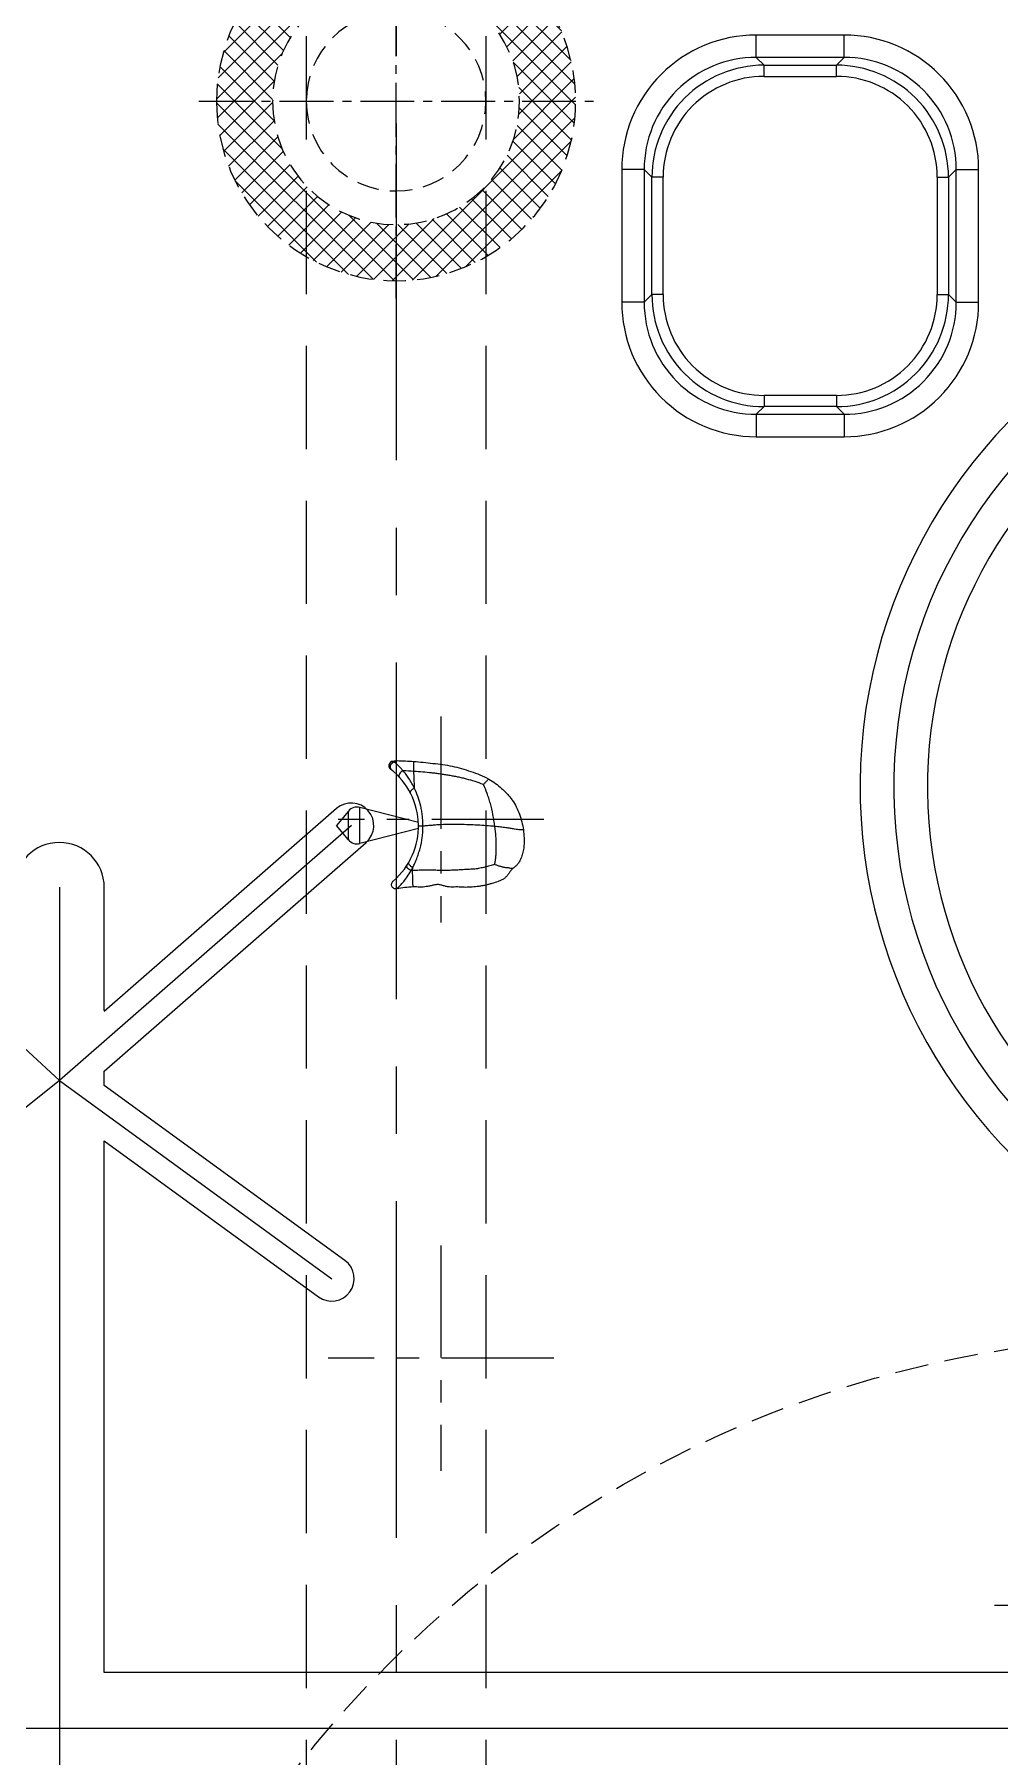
# Model space of a CAD drawing. Header units: millimetres. Extents: x 23075 to 24509, y -21593 to -20579.
# Drawn here: x 24181 to 24224, y -20835.6 to -20758.9 of the extents above; entities that cross this region are included whole.
import ezdxf

# ---------------------------------------------------------------- set-up
doc = ezdxf.new("R2010")
doc.units = ezdxf.units.MM
doc.header["$LTSCALE"] = 8
for name, pattern in [('CENTER', [2, 1.25, -0.25, 0.25, -0.25]), ('CENTER2', [1.125, 0.75, -0.125, 0.125, -0.125]), ('HIDDEN', [0.375, 0.25, -0.125]), ('HIDDEN2', [0.1875, 0.125, -0.0625])]:
    doc.linetypes.add(name, pattern=pattern)
for name, color, linetype in [('Cav-cor', 30, 'Continuous'), ('CL', 1, 'Continuous'), ('WT', 4, 'Continuous')]:
    doc.layers.add(name, color=color, linetype=linetype)

# ---------------------------------------------------------------- blocks, each defined once
blk = doc.blocks.new('20150513.114820')
at = {"layer": 'WT', "linetype": 'Continuous'}
h = blk.add_hatch(dxfattribs=at)
h.set_pattern_fill('ANSI37', color=125, scale=5, angle=270, style=0)
h.set_pattern_definition([(315, (23425.0146, -23957.4168), (0.441941738, 0.441941738), []), (45, (23425.0146, -23957.4168), (-0.441941738, 0.441941738), [])])
h.paths.add_polyline_path([(8, 0), (5.5, 0, 1), (-5.5, 0), (-8, 0, -1)])
h.paths.add_polyline_path([(-8, 0), (-5.5, 0, 0.414214), (0, -5.5, 0.414214), (5.5, 0), (8, 0, -0.414214), (0, -8, -0.414214)])
at = {"layer": 'WT', "color": 125, "linetype": 'CENTER2', "ltscale": 0.4}
for p, q in [((0, 8.788), (0, -8.788)), ((8.788, 0), (-8.788, 0))]:
    blk.add_line(p, q, dxfattribs=at)
at = {"layer": 'WT', "color": 125, "linetype": 'HIDDEN2'}
for radius in [8, 5.5, 4]:
    blk.add_circle((0, 0), radius, dxfattribs=at)

msp = doc.modelspace()

# ---------------------------------------------------------------- linework, layer by layer
at = {"color": 8, "linetype": 'HIDDEN', "ltscale": 0.75}
msp.add_line((24223.73, -20828.885), (24239.668, -20828.885), dxfattribs=at)
msp.add_circle((24232.076, -20866.885), 50, dxfattribs=at)
at = {"layer": 'Cav-cor', "color": 241}
for p, q in [((24213.119, -20759.935), (24213.119, -20758.936)), ((24217.033, -20758.936), (24213.119, -20758.936)), ((24217.033, -20759.935), (24217.033, -20758.936)), ((24213.464, -20760.28), (24213.119, -20759.935)), ((24217.033, -20759.935), (24213.119, -20759.935)), ((24216.689, -20760.28), (24217.033, -20759.935)), ((24213.464, -20760.779), (24213.464, -20760.28)), ((24213.464, -20760.28), (24216.689, -20760.28)), ((24213.464, -20760.779), (24216.689, -20760.779)), ((24216.689, -20760.779), (24216.689, -20760.28)), ((24207.127, -20764.928), (24207.127, -20770.842)), ((24208.126, -20764.928), (24207.127, -20764.928)), ((24208.126, -20764.928), (24208.126, -20770.842)), ((24208.471, -20765.273), (24208.126, -20764.928)), ((24208.471, -20770.498), (24208.471, -20765.273)), ((24208.97, -20765.273), (24208.471, -20765.273)), ((24208.97, -20770.498), (24208.97, -20765.273)), ((24221.182, -20765.273), (24221.182, -20770.498)), ((24221.182, -20765.273), (24221.682, -20765.273)), ((24221.682, -20765.273), (24222.026, -20764.928)), ((24221.682, -20765.273), (24221.682, -20770.498)), ((24222.026, -20770.842), (24222.026, -20764.928)), ((24222.026, -20764.928), (24223.025, -20764.928)), ((24223.025, -20770.842), (24223.025, -20764.928)), ((24208.126, -20770.842), (24207.127, -20770.842)), ((24208.471, -20770.498), (24208.126, -20770.842)), ((24208.97, -20770.498), (24208.471, -20770.498)), ((24221.182, -20770.498), (24221.682, -20770.498)), ((24221.682, -20770.498), (24222.026, -20770.842)), ((24222.026, -20770.842), (24223.025, -20770.842)), ((24213.464, -20774.991), (24213.464, -20775.491)), ((24216.689, -20774.991), (24213.464, -20774.991)), ((24216.689, -20774.991), (24216.689, -20775.491)), ((24213.464, -20775.491), (24213.119, -20775.835)), ((24213.119, -20775.835), (24213.119, -20776.834)), ((24213.119, -20775.835), (24217.033, -20775.835)), ((24216.689, -20775.491), (24213.464, -20775.491)), ((24216.689, -20775.491), (24217.033, -20775.835)), ((24217.033, -20775.835), (24217.033, -20776.834)), ((24213.119, -20776.834), (24217.033, -20776.834)), ((24194.426, -20793.401), (24184.076, -20802.443)), ((24194.955, -20793.513), (24194.419, -20794.154)), ((24194.955, -20794.794), (24194.955, -20793.513)), ((24195.464, -20794.957), (24195.464, -20793.35)), ((24198.067, -20794.026), (24195.464, -20793.35)), ((24195.084, -20794.154), (24182.076, -20805.518)), ((24194.955, -20794.794), (24194.419, -20794.154)), ((24198.07, -20794.281), (24195.464, -20794.957)), ((24198.275, -20794.179), (24198.071, -20794.18)), ((24184.076, -20805.099), (24195.742, -20794.907)), ((24182.076, -20796.909), (24182.076, -20870.124)), ((24184.076, -20802.4), (24184.076, -20796.909)), ((24173.089, -20797.19), (24182.076, -20805.518)), ((24184.076, -20805.737), (24184.076, -20805.099)), ((24182.076, -20805.518), (24171.903, -20813.667)), ((24182.076, -20805.518), (24194.212, -20814.347)), ((24194.8, -20813.538), (24184.076, -20805.737)), ((24184.076, -20831.885), (24184.076, -20808.21)), ((24184.076, -20808.21), (24193.624, -20815.155)), ((24229.076, -20831.885), (24184.076, -20831.885)), ((24283.076, -20834.385), (24174.076, -20834.385))]:
    msp.add_line(p, q, dxfattribs=at)
for centre, radius, start, end in [((24213.116, -20764.925), 5.988, 89.96876, 180.03124), ((24217.037, -20764.925), 5.988, 359.96876, 90.03124), ((24213.112, -20764.921), 4.986, 89.92495, 180.07505), ((24217.04, -20764.921), 4.986, 359.92452, 90.07548), ((24213.463, -20765.272), 4.992, 89.99079, 180.00921), ((24213.461, -20765.27), 4.491, 89.96888, 180.03112), ((24216.689, -20765.272), 4.992, 359.99079, 90.00921), ((24216.691, -20765.27), 4.491, 359.96889, 90.03111), ((24213.116, -20770.846), 5.988, 179.96875, 270.03125), ((24213.112, -20770.849), 4.986, 179.92495, 270.07505), ((24213.463, -20770.498), 4.992, 179.99078, 270.00922), ((24213.461, -20770.5), 4.491, 179.96888, 270.03112), ((24216.689, -20770.498), 4.992, 269.99078, 0.00922), ((24216.691, -20770.5), 4.491, 269.96889, 0.03111), ((24217.037, -20770.846), 5.988, 269.96875, 0.03125), ((24217.04, -20770.849), 4.986, 269.92452, 0.07548), ((24241.043, -20792.432), 23.3, 111.83171, 239.09567), ((24241.043, -20792.432), 21.8, 111.83171, 245.71151), ((24241.043, -20792.432), 20.3, 111.83171, 233.87787), ((24196.957, -20791.493), 0.201, 113.08137, 232.06718), ((24194.855, -20794.187), 3.216, 310.92035, 52.03435), ((24195.084, -20794.154), 1, 311.14287, 131.14287), ((24195.339, -20793.834), 0.5, 75.44, 140.07), ((24182.076, -20796.909), 2, 0, 180), ((24195.339, -20794.473), 0.5, 219.93, 284.56), ((24193.169, -20793.658), 5.217, 331.27915, 333.11586), ((24198.558, -20809.388), 13.248, 93.23387, 93.52183), ((24194.212, -20814.347), 1, 233.96546, 53.96546)]:
    msp.add_arc(centre, radius, start, end, dxfattribs=at)
for points, knots in [([(24197.004, -20791.332), (24196.969, -20791.334), (24196.899, -20791.36), (24196.826, -20791.443), (24196.799, -20791.549), (24196.82, -20791.619), (24196.839, -20791.646)], [0, 0, 0, 0, 0.250085, 0.508192, 0.760856, 1, 1, 1, 1]), ([(24197.004, -20791.332), (24196.98, -20791.32), (24196.939, -20791.304), (24196.894, -20791.303), (24196.878, -20791.308)], [0, 0, 0, 0, 0.621376, 1, 1, 1, 1]), ([(24197.004, -20791.332), (24197.015, -20791.325), (24197.054, -20791.302), (24197.091, -20791.278), (24197.119, -20791.263)], [0, 0, 0, 0, 0.292028, 1, 1, 1, 1]), ([(24197.391, -20791.72), (24197.357, -20791.679), (24197.289, -20791.602), (24197.16, -20791.473), (24197.066, -20791.385), (24197.004, -20791.332)], [0, 0, 0, 0, 0.292661, 0.556924, 1, 1, 1, 1]), ([(24197.119, -20791.263), (24197.242, -20791.267), (24197.489, -20791.277), (24197.735, -20791.29), (24197.858, -20791.3)], [0, 0, 0, 0, 0.5, 1, 1, 1, 1]), ([(24197.858, -20791.3), (24198.002, -20791.311), (24198.289, -20791.335), (24198.719, -20791.387), (24199.149, -20791.436), (24199.577, -20791.504), (24199.996, -20791.615), (24200.409, -20791.743), (24200.816, -20791.892), (24201.077, -20792.017), (24201.202, -20792.088)], [0, 0, 0, 0, 0.124999, 0.249999, 0.375, 0.499994, 0.625, 0.749998, 0.874999, 1, 1, 1, 1]), ([(24197.865, -20791.742), (24197.863, -20791.69), (24197.865, -20791.579), (24197.862, -20791.432), (24197.86, -20791.336), (24197.858, -20791.3)], [0, 0, 0, 0, 0.349757, 0.752232, 1, 1, 1, 1]), ([(24197.391, -20791.72), (24197.357, -20791.728), (24197.292, -20791.763), (24197.233, -20791.833), (24197.208, -20791.897), (24197.202, -20791.944), (24197.21, -20791.988), (24197.225, -20792.012), (24197.234, -20792.022)], [0, 0, 0, 0, 0.268161, 0.541983, 0.670385, 0.788781, 0.897482, 1, 1, 1, 1]), ([(24197.898, -20792.499), (24197.826, -20792.35), (24197.704, -20792.14), (24197.526, -20791.885), (24197.436, -20791.773), (24197.391, -20791.72)], [0, 0, 0, 0, 0.53464, 0.778243, 1, 1, 1, 1]), ([(24197.898, -20792.499), (24197.894, -20792.36), (24197.886, -20792.16), (24197.876, -20791.908), (24197.868, -20791.795), (24197.865, -20791.742)], [0, 0, 0, 0, 0.550658, 0.791503, 1, 1, 1, 1]), ([(24200.963, -20792.333), (24200.842, -20792.282), (24200.596, -20792.191), (24200.28, -20792.102), (24200.024, -20792.04), (24199.83, -20791.997), (24199.636, -20791.958), (24199.441, -20791.924), (24199.246, -20791.889), (24199.049, -20791.86), (24198.853, -20791.834), (24198.59, -20791.803), (24198.261, -20791.771), (24197.997, -20791.751), (24197.865, -20791.742)], [0, 0, 0, 0, 0.123912, 0.248504, 0.310964, 0.373494, 0.436074, 0.498696, 0.561339, 0.62399, 0.686647, 0.749305, 0.874648, 1, 1, 1, 1]), ([(24201.202, -20792.088), (24201.19, -20792.098), (24201.17, -20792.116), (24201.14, -20792.142), (24201.113, -20792.171), (24201.082, -20792.206), (24201.045, -20792.244), (24201.005, -20792.287), (24200.977, -20792.317), (24200.963, -20792.333)], [0, 0, 0, 0, 0.136041, 0.232895, 0.349426, 0.484949, 0.638629, 0.810951, 1, 1, 1, 1]), ([(24201.475, -20794.192), (24201.464, -20794.103), (24201.438, -20793.927), (24201.375, -20793.586), (24201.303, -20793.256), (24201.206, -20792.944), (24201.109, -20792.663), (24201.026, -20792.46), (24200.963, -20792.333)], [0, 0, 0, 0, 0.138727, 0.275273, 0.53823, 0.661614, 0.780164, 1, 1, 1, 1]), ([(24201.202, -20792.088), (24201.304, -20792.147), (24201.505, -20792.273), (24201.735, -20792.458), (24201.909, -20792.618), (24202.032, -20792.746), (24202.146, -20792.881), (24202.287, -20793.071), (24202.439, -20793.325), (24202.576, -20793.652), (24202.684, -20793.99), (24202.727, -20794.223), (24202.744, -20794.34)], [0, 0, 0, 0, 0.124967, 0.24996, 0.312474, 0.374968, 0.437491, 0.500048, 0.624996, 0.75003, 0.875006, 1, 1, 1, 1]), ([(24197.898, -20792.499), (24197.869, -20792.51), (24197.814, -20792.537), (24197.755, -20792.581), (24197.721, -20792.62), (24197.705, -20792.647), (24197.698, -20792.673), (24197.701, -20792.689), (24197.704, -20792.695)], [0, 0, 0, 0, 0.315536, 0.612152, 0.738044, 0.843491, 0.928709, 1, 1, 1, 1]), ([(24198.275, -20794.179), (24198.275, -20794.104), (24198.269, -20793.955), (24198.251, -20793.732), (24198.227, -20793.548), (24198.199, -20793.402), (24198.126, -20793.056), (24198.018, -20792.753), (24197.898, -20792.499)], [0, 0, 0, 0, 0.129494, 0.258575, 0.386896, 0.450783, 0.514346, 1, 1, 1, 1]), ([(24197.822, -20796.017), (24197.855, -20795.954), (24197.919, -20795.824), (24198.004, -20795.619), (24198.082, -20795.402), (24198.17, -20795.092), (24198.237, -20794.769), (24198.27, -20794.434), (24198.274, -20794.264), (24198.275, -20794.179)], [0, 0, 0, 0, 0.111294, 0.227378, 0.348085, 0.473093, 0.73313, 0.866142, 1, 1, 1, 1]), ([(24201.475, -20794.192), (24201.349, -20794.181), (24201.092, -20794.164), (24200.703, -20794.14), (24200.305, -20794.12), (24199.902, -20794.107), (24199.496, -20794.106), (24199.156, -20794.115), (24198.885, -20794.131), (24198.681, -20794.147), (24198.478, -20794.165), (24198.343, -20794.177), (24198.275, -20794.179)], [0, 0, 0, 0, 0.11853, 0.241017, 0.36523, 0.491188, 0.618294, 0.745467, 0.809099, 0.872683, 0.936336, 1, 1, 1, 1]), ([(24201.464, -20795.89), (24201.471, -20795.86), (24201.484, -20795.8), (24201.507, -20795.674), (24201.52, -20795.543), (24201.532, -20795.408), (24201.54, -20795.267), (24201.54, -20795.123), (24201.539, -20794.976), (24201.536, -20794.865), (24201.53, -20794.753), (24201.516, -20794.528), (24201.495, -20794.341), (24201.475, -20794.192)], [0, 0, 0, 0, 0.053338, 0.108361, 0.224413, 0.285021, 0.346855, 0.473653, 0.538375, 0.603641, 0.66932, 0.735314, 1, 1, 1, 1]), ([(24202.744, -20794.34), (24202.721, -20794.342), (24202.672, -20794.348), (24202.586, -20794.347), (24202.478, -20794.334), (24202.34, -20794.313), (24202.167, -20794.286), (24201.96, -20794.253), (24201.726, -20794.222), (24201.561, -20794.201), (24201.475, -20794.192)], [0, 0, 0, 0, 0.052871, 0.117022, 0.199151, 0.307878, 0.44541, 0.609666, 0.798321, 1, 1, 1, 1]), ([(24202.744, -20794.34), (24202.755, -20794.418), (24202.77, -20794.575), (24202.781, -20794.811), (24202.774, -20795.048), (24202.746, -20795.283), (24202.695, -20795.474), (24202.636, -20795.62), (24202.585, -20795.727), (24202.527, -20795.83), (24202.455, -20795.925), (24202.365, -20796.003), (24202.3, -20796.047), (24202.269, -20796.072)], [0, 0, 0, 0, 0.124995, 0.250011, 0.374988, 0.499981, 0.624925, 0.687435, 0.749935, 0.812498, 0.874977, 0.937503, 1, 1, 1, 1]), ([(24197.105, -20796.977), (24197.157, -20796.931), (24197.264, -20796.827), (24197.424, -20796.648), (24197.588, -20796.426), (24197.692, -20796.258), (24197.744, -20796.165)], [0, 0, 0, 0, 0.202787, 0.430607, 0.691077, 1, 1, 1, 1]), ([(24197.744, -20796.165), (24197.713, -20796.156), (24197.654, -20796.126), (24197.595, -20796.07), (24197.565, -20796.019), (24197.554, -20795.981), (24197.553, -20795.945), (24197.561, -20795.924), (24197.567, -20795.915)], [0, 0, 0, 0, 0.286579, 0.566782, 0.693094, 0.806233, 0.907065, 1, 1, 1, 1]), ([(24197.644, -20795.868), (24197.638, -20795.855), (24197.631, -20795.828), (24197.637, -20795.8), (24197.643, -20795.789)], [0, 0, 0, 0, 0.538705, 1, 1, 1, 1]), ([(24197.822, -20796.017), (24197.782, -20796.004), (24197.712, -20795.965), (24197.658, -20795.903), (24197.644, -20795.868)], [0, 0, 0, 0, 0.531415, 1, 1, 1, 1]), ([(24201.464, -20795.89), (24201.393, -20795.911), (24201.287, -20795.946), (24201.143, -20795.986), (24201.033, -20796.012), (24200.922, -20796.036), (24200.773, -20796.067), (24200.583, -20796.101), (24200.39, -20796.107), (24200.237, -20796.113), (24200.083, -20796.122), (24199.891, -20796.136), (24199.66, -20796.149), (24199.428, -20796.154), (24199.197, -20796.154), (24198.966, -20796.153), (24198.735, -20796.149), (24198.504, -20796.147), (24198.273, -20796.148), (24198.042, -20796.151), (24197.888, -20796.157), (24197.811, -20796.161)], [0, 0, 0, 0, 0.060489, 0.09108, 0.1217, 0.152501, 0.18361, 0.246302, 0.309094, 0.340504, 0.371882, 0.434685, 0.497587, 0.560461, 0.623296, 0.68608, 0.748831, 0.811588, 0.874336, 0.937132, 1, 1, 1, 1]), ([(24197.811, -20796.161), (24197.812, -20796.149), (24197.816, -20796.101), (24197.82, -20796.053), (24197.822, -20796.017)], [0, 0, 0, 0, 0.241939, 1, 1, 1, 1]), ([(24197.833, -20796.893), (24197.828, -20796.804), (24197.818, -20796.56), (24197.813, -20796.316), (24197.811, -20796.161)], [0, 0, 0, 0, 0.363611, 1, 1, 1, 1]), ([(24202.269, -20796.072), (24202.231, -20796.104), (24202.166, -20796.18), (24202.103, -20796.285), (24202.046, -20796.366), (24201.982, -20796.441), (24201.888, -20796.522), (24201.76, -20796.598), (24201.579, -20796.675), (24201.388, -20796.728), (24201.198, -20796.779), (24201.055, -20796.815), (24200.91, -20796.844), (24200.764, -20796.866), (24200.617, -20796.882), (24200.421, -20796.901), (24200.224, -20796.913), (24200.027, -20796.905), (24199.88, -20796.895), (24199.732, -20796.892), (24199.584, -20796.897), (24199.436, -20796.896), (24199.29, -20796.871), (24199.15, -20796.824), (24199.03, -20796.793), (24198.931, -20796.784), (24198.857, -20796.789), (24198.784, -20796.802), (24198.688, -20796.824), (24198.569, -20796.854), (24198.423, -20796.881), (24198.276, -20796.897), (24198.079, -20796.901), (24197.932, -20796.889), (24197.833, -20796.893)], [0, 0, 0, 0, 0.031243, 0.062537, 0.078128, 0.093768, 0.125073, 0.156351, 0.187604, 0.250087, 0.281328, 0.312567, 0.34381, 0.37505, 0.406291, 0.43753, 0.499992, 0.531237, 0.562476, 0.593711, 0.624968, 0.656199, 0.687463, 0.718674, 0.75003, 0.765642, 0.781217, 0.796884, 0.812576, 0.843799, 0.875033, 0.906291, 0.937515, 1, 1, 1, 1]), ([(24202.269, -20796.072), (24202.244, -20796.072), (24202.189, -20796.069), (24202.12, -20796.054), (24202.061, -20796.043), (24202.001, -20796.036), (24201.939, -20796.03), (24201.874, -20796.02), (24201.822, -20796.007), (24201.768, -20795.991), (24201.712, -20795.975), (24201.653, -20795.959), (24201.57, -20795.933), (24201.507, -20795.908), (24201.464, -20795.89)], [0, 0, 0, 0, 0.091314, 0.199409, 0.254587, 0.306849, 0.417509, 0.479533, 0.54517, 0.613552, 0.683555, 0.755665, 0.832165, 1, 1, 1, 1]), ([(24197.105, -20796.977), (24197.083, -20796.981), (24197.038, -20796.982), (24196.973, -20796.961), (24196.92, -20796.918), (24196.874, -20796.84), (24196.875, -20796.722), (24196.928, -20796.646), (24196.962, -20796.617)], [0, 0, 0, 0, 0.125714, 0.251453, 0.377066, 0.502676, 0.750703, 1, 1, 1, 1]), ([(24197.833, -20796.893), (24197.711, -20796.897), (24197.467, -20796.919), (24197.226, -20796.958), (24197.105, -20796.977)], [0, 0, 0, 0, 0.500001, 1, 1, 1, 1])]:
    msp.add_open_spline(points, degree=3, knots=knots, dxfattribs=at)
for points in [[(24196.878, -20791.308), (24196.953, -20791.276), (24197.037, -20791.259), (24197.119, -20791.263)], [(24197.865, -20791.742), (24197.707, -20791.73), (24197.549, -20791.726), (24197.391, -20791.72)]]:
    msp.add_open_spline(points, degree=3, dxfattribs=at)
at = {"layer": 'CL', "color": 6, "linetype": 'CENTER', "ltscale": 0.5}
for p, q in [((24199.076, -20789.299), (24199.076, -20798.472)), ((24203.663, -20793.885), (24194.49, -20793.885)), ((24199.076, -20812.861), (24199.076, -20822.909)), ((24204.1, -20817.885), (24194.052, -20817.885))]:
    msp.add_line(p, q, dxfattribs=at)
at = {"layer": 'WT', "color": 125, "linetype": 'CENTER', "ltscale": 1.5}
msp.add_line((24197.076, -20666.885), (24197.076, -21066.885), dxfattribs=at)
at = {"layer": 'WT', "color": 125, "linetype": 'HIDDEN', "ltscale": 2.3}
for p, q in [((24193.076, -20696.885), (24193.076, -21036.885)), ((24201.076, -20696.885), (24201.076, -21036.885))]:
    msp.add_line(p, q, dxfattribs=at)

# ---------------------------------------------------------------- block references
at = {"layer": 'WT', "xscale": -1, "rotation": 90}
msp.add_blockref('20150513.114820', (24197.076, -20761.885), dxfattribs=at)

doc.saveas('drawing.dxf')
